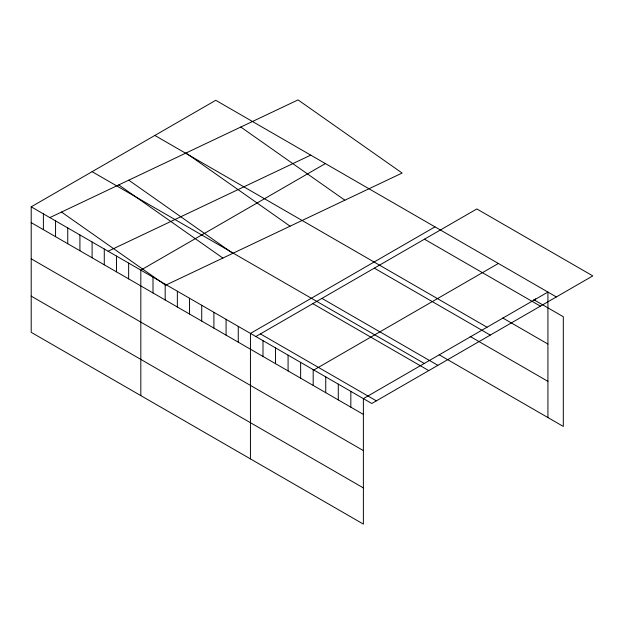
<?xml version="1.0" encoding="UTF-8"?>
<svg xmlns="http://www.w3.org/2000/svg" width="624" height="624" viewBox="0 0 624 624"><rect width="100%" height="100%" fill="white"/><g stroke="black" fill="none" stroke-linecap="round" stroke-linejoin="round"><path stroke-width="0.94" d="M547.927 417.565L547.927 292.071L363.379 398.619L363.379 524.105L31.2 332.327L31.2 206.833L215.748 100.292L556.351 296.938M325.369 163.582L140.821 270.122L140.821 395.616M434.983 226.863L250.442 333.411L250.442 458.905M255.848 336.539L476.845 208.946L592.8 275.894L371.803 403.486L31.2 206.833M313.825 370.009L498.373 263.461M49.834 217.597L298.038 99.895L402.129 173.051L165.61 285.215L61.519 212.059M108.092 251.23L310.736 155.134M533.707 299.645L563.308 316.735L563.308 426.442L439.171 354.775M424.453 239.195L540.407 306.142M502.749 317.975L547.927 344.058M154.846 135.447L487.024 327.233M374.322 268.141L490.277 335.088M470.122 336.437L547.927 381.358M321.929 298.389L437.884 365.336M92.102 171.678L424.281 363.457M312.803 303.654L428.758 370.601M260.411 333.902L376.366 400.85M31.2 222.62L363.379 414.406M31.2 258.82L363.379 450.606M31.2 296.119L363.379 487.906M240.786 127.039L344.869 200.203M185.999 153.028L290.082 226.184M128.747 180.172L232.83 253.336M118.771 184.907L222.862 258.063M535.376 298.756L535.376 300.612M350.836 391.373L350.836 407.16M338.286 384.127L338.286 399.914M325.736 376.88L325.736 392.668M313.186 369.642L313.186 385.421M300.635 362.396L300.635 378.175M288.085 355.15L288.085 370.937M275.535 347.903L275.535 363.691M262.993 340.657L262.993 356.444M238.259 326.383L238.259 342.163M226.083 319.348L226.083 335.135M213.899 312.32L213.899 328.099M201.724 305.284L201.724 321.071M189.54 298.256L189.54 314.036M177.356 291.221L177.356 307.008M165.181 284.185L165.181 299.972M152.997 277.157L152.997 292.945M128.638 263.094L128.638 278.873M116.462 256.058L116.462 271.846M104.278 249.031L104.278 264.81M92.102 241.995L92.102 257.782M79.919 234.967L79.919 250.747M67.743 227.932L67.743 243.719M55.559 220.896L55.559 236.683M43.384 213.868L43.384 229.655"/></g></svg>
